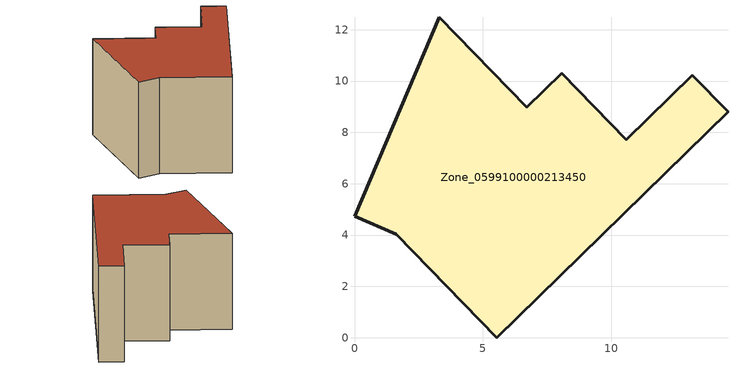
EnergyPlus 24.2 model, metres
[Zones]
Zone_0599100000213450
 floor ground (C_G): 13.17,10.22 14.56,8.8 5.54,0 1.63,4.03 0,4.73 3.3,12.48 6.72,8.98 8.08,10.3 10.6,7.71 z0
 wall outside (C_F): 14.56,8.8 13.17,10.22 10.6,7.71 8.08,10.3 6.72,8.98 3.3,12.48 0,4.73 1.63,4.03 5.54,0 14.56,8.8 z0:8.23
 roof outside (C_R): 6.72,8.98 3.3,12.48 0,4.73 1.63,4.03 5.54,0 14.56,8.8 13.17,10.22 10.6,7.71 8.08,10.3 z8.23
[BUILDING]
Pand.0599100000213450: North Axis=0; Terrain=City; Loads Convergence Tolerance Value=0.04; Temperature Convergence Tolerance Value=0.4; Solar Distribution=FullExterior; Maximum Number of Warmup Days=25; Minimum Number of Warmup Days=1
[Site:Location]
Rotterdam.The.Hague.AP_ZH_NLD Design_Conditions: Latitude=51.96; Longitude=4.45; Time Zone=1; Elevation=-4.5
[SITE:GROUNDTEMPERATURE:BUILDINGSURFACE]
18, 18, 18, 18, 18, 18, 18, 18, 18, 18, 18, 18
[MATERIAL] Thermal Absorptance=0.9; Solar Absorptance=0.7; Visible Absorptance=0.7
Name | Roughness | Thickness | Conductivity | Density | Specific Heat
G.TI.1975-1991 | MediumSmooth | 0.15 | 0.288461 | 540 | 1210
F.TI.1975-1991 | Rough | 0.3 | 0.230769 | 1920 | 840
R.TI.1975-1991 | MediumRough | 0.2 | 0.153846 | 1500 | 1000
[CONSTRUCTION]
C_G: G.TI.1975-1991
C_F: F.TI.1975-1991
C_R: R.TI.1975-1991
[ZONE]
Zone_0599100000213450: Type=1; Multiplier=1; Ceiling Height=Autocalculate; Volume=Autocalculate; Floor Area=autocalculate; Part of Total Floor Area=Yes
[ZONEINFILTRATION:DESIGNFLOWRATE]
Infil_Zone_0599100000213450: Zone or ZoneList or Space or SpaceList=Zone_0599100000213450; Schedule=AlwaysOn; Design Flow Rate Calculation Method=Flow/Area; Flow Rate per Floor Area=0.003; Constant Term Coefficient=1; Temperature Term Coefficient=0; Velocity Term Coefficient=0; Velocity Squared Term Coefficient=0
[HVACTEMPLATE:ZONE:IDEALLOADSAIRSYSTEM]
Zone_0599100000213450: Maximum Heating Supply Air Temperature=50; Minimum Cooling Supply Air Temperature=13; Maximum Heating Supply Air Humidity Ratio=0.0156; Minimum Cooling Supply Air Humidity Ratio=0.0077; Heating Limit=NoLimit; Cooling Limit=NoLimit; Dehumidification Control Type=ConstantSensibleHeatRatio; Cooling Sensible Heat Ratio=0.7; Dehumidification Setpoint=60; Humidification Control Type=None; Humidification Setpoint=30; Outdoor Air Method=None; Outdoor Air Flow Rate per Person=0.00944; Outdoor Air Flow Rate per Zone Floor Area=0; Outdoor Air Flow Rate per Zone=0; Demand Controlled Ventilation Type=None; Outdoor Air Economizer Type=NoEconomizer; Heat Recovery Type=None; Sensible Heat Recovery Effectiveness=0.7; Latent Heat Recovery Effectiveness=0.65
[ZONECONTROL:THERMOSTAT]
ThermostatControl_Zone_0599100000213450: Zone or ZoneList=Zone_0599100000213450; Control Type Schedule=DualSetpointControlType; Control 1=Thermostat_Zone_0599100000213450; Temperature Difference Between Cutout And Setpoint=0
[THERMOSTATSETPOINT:DUALSETPOINT]
Thermostat_Zone_0599100000213450: Heating Setpoint Temperature Schedule=HeatingSetpoint_Zone_0599100000213450; Cooling Setpoint Temperature Schedule=CoolingSetpoint_Zone_0599100000213450
[SCHEDULE:COMPACT]
HeatingSetpoint_Zone_0599100000213450: Through: 12/31, For: AllDays, Until: 24:00, 21
CoolingSetpoint_Zone_0599100000213450: Through: 12/31, For: AllDays, Until: 24:00, 24
DualSetpointControlType: Through: 12/31, For: AllDays, Until: 24:00, 4
AlwaysOn: Through: 12/31, For: AllDays, Until: 24:00, 1
